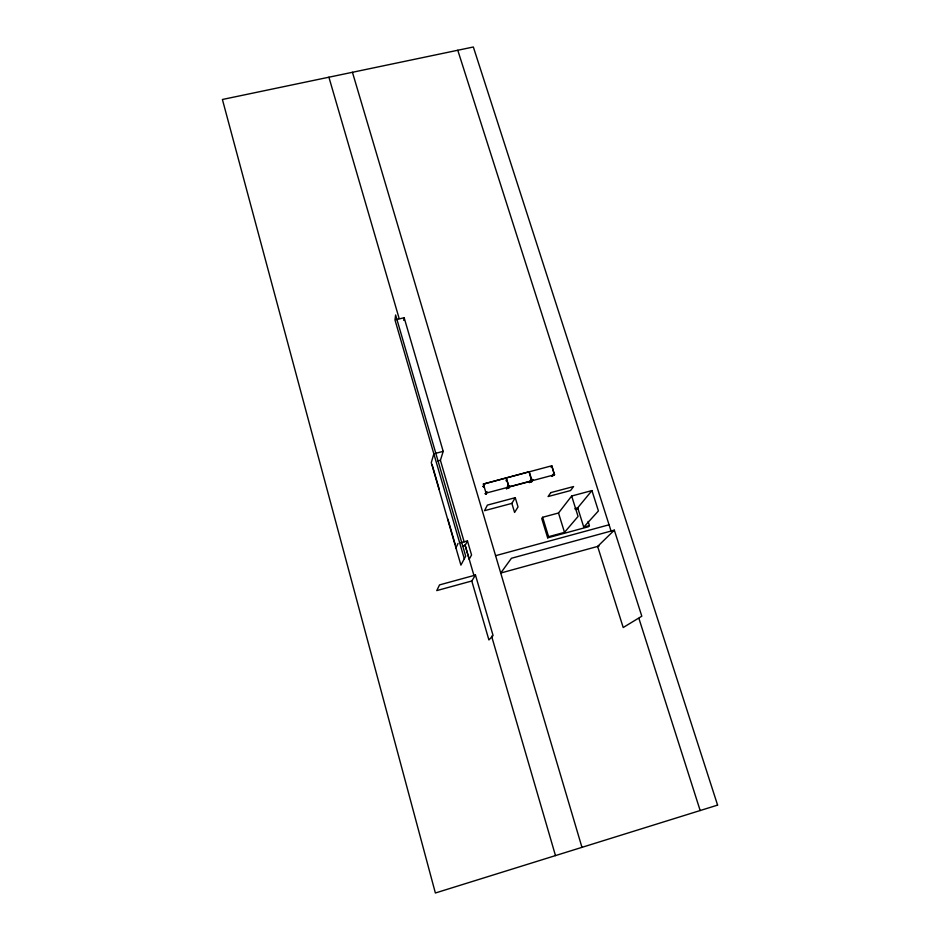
<?xml version="1.0" encoding="UTF-8"?>
<svg xmlns="http://www.w3.org/2000/svg" width="940" height="940" viewBox="0 0 940 940"><rect width="100%" height="100%" fill="white"/><g stroke="black" fill="none" stroke-linecap="round" stroke-linejoin="round"><path stroke-width="1.41" d="M403.765 320.399L404.165 317.732L396.292 319.623M433.834 453.797L431.284 462.656L460.917 565.116L465.7 556.174L395.623 314.982L394.988 319.941L464.301 558.795M464.16 541.887L440.413 460.295L443.198 451.376L404.165 317.732M551.78 465.782L554.482 474.865L551.78 465.782L483.325 484.077L529.22 471.716L531.97 480.704M483.172 486.38L483.9 486.791L483.172 486.38L484.629 484.335M483.336 486.944L484.065 484.488M455.9 547.914L458.038 543.449M485.346 493.688L486.25 491.843L486.99 492.255L486.086 494.111L485.346 493.688L486.086 494.111M485.51 494.252L486.826 491.69M467.45 540.911L471.551 554.988L469.178 559.265L465.147 545.412L467.45 540.911L460.729 542.721M506.131 478.072L509.081 486.849L554.577 474.735M507.377 486.262L508.117 486.673L506.519 488.706L507.953 486.109M509.985 486.121L508.376 488.154L509.41 486.274M511.853 503.394L515.249 497.695L518.034 506.907L514.591 512.441L511.853 503.394L484.523 510.679L487.402 505.097L515.249 497.695M529.267 482.631L530.818 480.011M529.819 482.478L530.994 480.575M530.936 481.48L532.674 479.412L531.112 482.032M531.676 481.879L532.851 479.976L532.111 479.565M471.786 580.99L475.464 575.069L493.089 635.546L488.906 639.952L471.786 580.99L436.771 590.602L439.532 584.903L475.464 575.069M552.274 475.84L553.566 473.901L552.45 476.392L551.71 475.981L552.45 476.392M591.942 490.586L577.712 507.835L583.764 527.129L598.416 510.937L591.942 490.586L571.661 496.014L558.501 513.005L542.627 517.282L541.734 518.492L547.668 537.833L588.334 526.776L589.415 525.601L588.111 521.465M547.668 537.833L548.584 536.693L564.505 532.369L578.065 516.436L571.661 496.014M614.325 530.16L597.629 546.434L623.208 627.52L641.809 616.193L614.325 530.16L511.442 558.266L500.726 573.036L599.038 546.046M583.764 527.129L589.415 525.601M495.591 555.681L609.073 524.79M574.963 508.575L577.712 507.835M575.292 509.457L578.088 508.704M462.504 546.128L465.147 545.412M550.734 466.781L551.475 467.192M506.002 480.305L506.166 480.869M437.805 460.964L440.413 460.295M435.173 453.444L443.198 451.376M457.78 50.255L611.153 531.335M638.906 618.391L700.171 810.539M558.501 513.005L564.505 532.369M529.056 471.868L531.723 480.986L486.015 493.124L483.383 483.936M542.627 517.282L548.584 536.693M506.214 477.931L508.94 486.955M508.94 488.001L508.376 488.154M507.095 488.553L506.519 488.706M352.441 72.286L581.966 847.351M328.906 77.209L399.147 318.495M464.983 544.695L473.995 575.644M491.596 636.145L555.481 855.6M432.153 464.83L439.309 489.54M447.839 519.045L455.136 544.248M550.84 492.607L548.091 496.543L570.533 490.562L573.564 486.556L550.84 492.607M717.596 805.11L435.373 893L222.404 99.487L473.349 47L717.596 805.11"/></g></svg>
